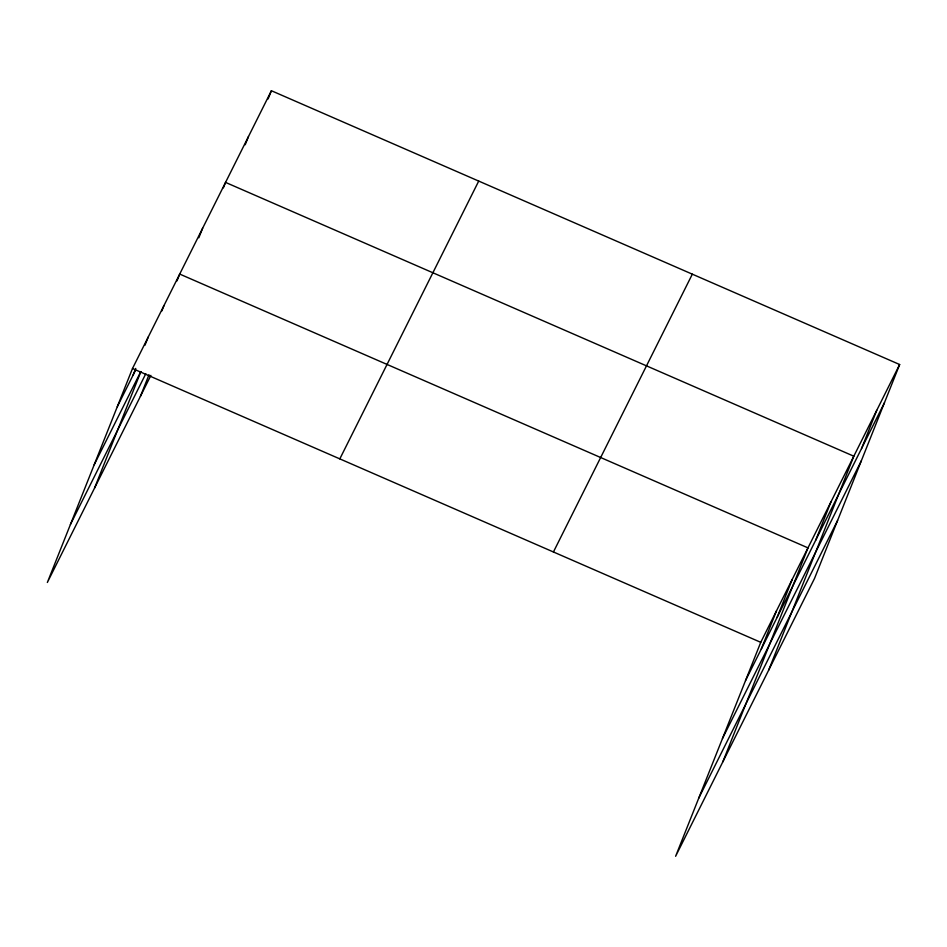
<?xml version="1.0" encoding="UTF-8"?>
<svg xmlns="http://www.w3.org/2000/svg" width="947" height="947" viewBox="0 0 947 947"><rect width="100%" height="100%" fill="white"/><g stroke="black" fill="none" stroke-linecap="round" stroke-linejoin="round"><path stroke-width="1.42" d="M899.65 364.524L760.749 642.326L675.613 856.277L814.515 578.475L899.65 364.524L271.387 90.723L132.485 368.525L47.35 582.476L150.893 375.391M133.03 375.237L135.741 368.419M144.974 345.229L148.229 337.037M161.807 311.018L163.973 305.561M94.582 488.025L140.89 371.626M177.006 280.892L179.717 274.074L807.98 547.875L722.833 761.826M198.834 237.792L202.634 228.239M140.416 396.343L148.999 374.763M223.385 187.861L225.552 182.404L853.815 456.205L768.668 670.145M245.214 144.749L248.469 136.569M268.131 98.914L271.387 90.723M761.293 649.038L776.493 610.839M777.037 617.562L792.237 579.363M815.687 540.24L830.898 502.04M861.533 448.57L876.733 410.371M117.286 406.725L135.658 369.993M94.203 464.717L140.783 371.579M70.433 524.472L145.814 373.71M339.819 458.881L478.72 181.078M553.427 551.971L692.328 274.18M745.549 680.526L884.451 402.724M722.466 738.518L861.368 460.727M698.685 798.274L837.586 520.483M132.485 368.525L760.749 642.326"/></g></svg>
